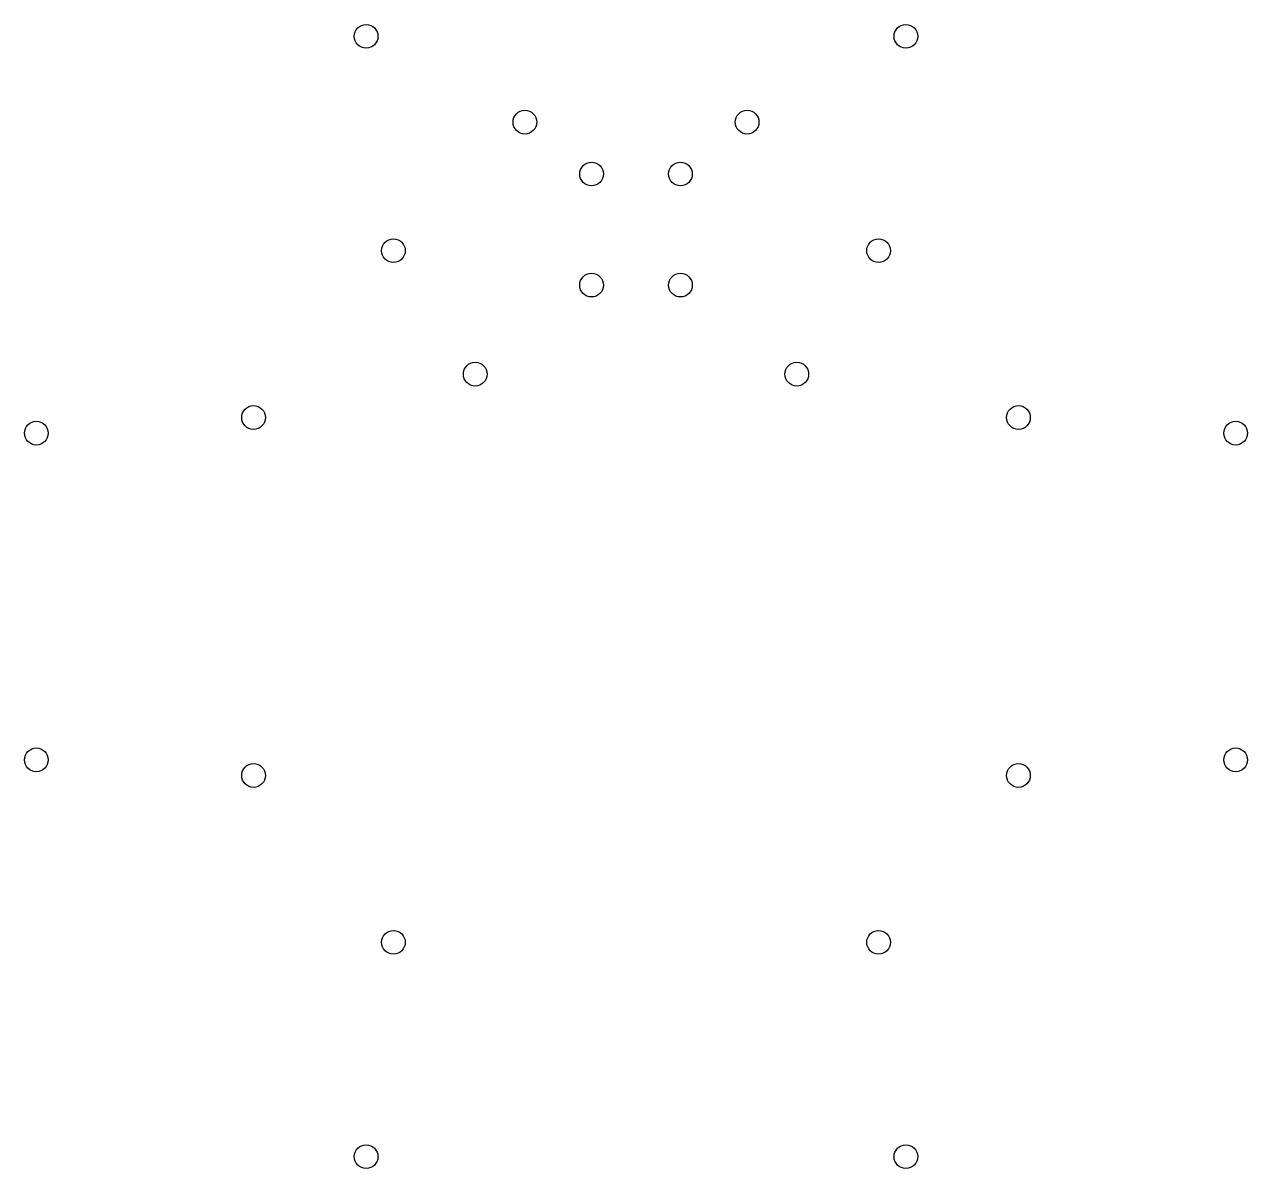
# Model space of a CAD drawing. Header units: millimetres. Extents: x -83 to 83, y -77 to 77.
import ezdxf

# ---------------------------------------------------------------- set-up
doc = ezdxf.new("R2010")
doc.units = ezdxf.units.MM
doc.layers.get('0').update_dxf_attribs({"linetype": 'CONTINUOUS'})

msp = doc.modelspace()

# ---------------------------------------------------------------- linework, layer by layer
for centre in [(-36.43, 75.58), (36.43, 75.58), (-15, 64), (15, 64), (-6, 57.01), (6, 57.01), (-32.75, 46.66), (32.75, 46.66), (-6, 42.01), (6, 42.01), (-21.7, 30), (21.7, 30), (-51.63, 24.15), (51.63, 24.15), (-80.95, 22.04), (80.95, 22.04), (-80.95, -22.04), (80.95, -22.04), (-51.63, -24.15), (51.63, -24.15), (-32.75, -46.66), (32.75, -46.66), (-36.43, -75.58), (36.43, -75.58)]:
    msp.add_circle(centre, 1.6)

doc.saveas('drawing.dxf')
